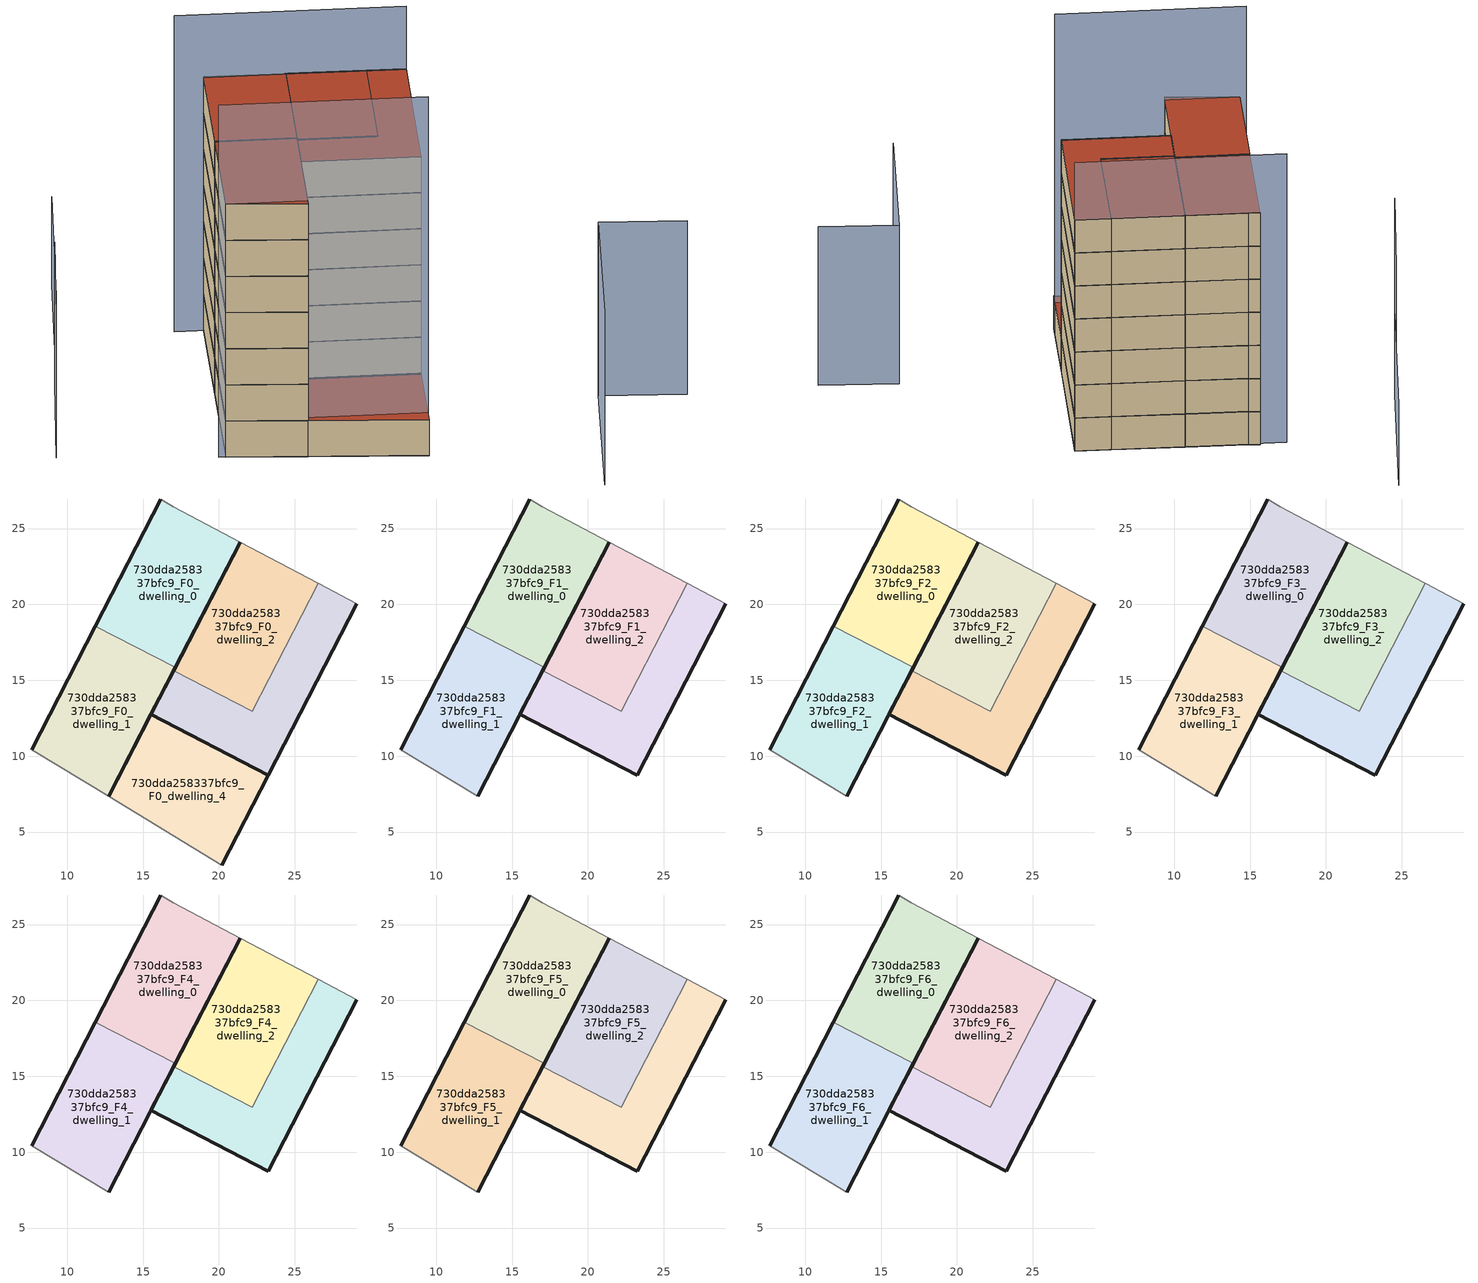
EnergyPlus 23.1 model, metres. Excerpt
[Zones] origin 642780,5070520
730dda258337bfc9_F0_dwelling_0
 floor ground (EU_floor_Construction): 17.12,15.85 21.4,24.11 16.97,26.45 16.17,26.95 11.85,18.57 z0
 wall outside (EU_wall_Construction): 21.4,24.11 17.12,15.85 / 11.85,18.57 16.17,26.95 z0:3
 wall adiabatic (EU_wall_Construction): 16.17,26.95 16.97,26.45 21.4,24.11 z0:3
 wall to 730dda258337bfc9_F0_dwelling_1 (EU_wall_Construction): 17.12,15.85 11.85,18.57 z0:3
730dda258337bfc9_F0_dwelling_1
 floor ground (EU_floor_Construction): 12.72,7.36 17.12,15.85 11.85,18.57 7.66,10.44 z0
 wall outside (EU_wall_Construction): 7.66,10.44 11.85,18.57 / 17.12,15.85 12.72,7.36 z0:3
 wall adiabatic (EU_wall_Construction): 12.72,7.36 7.66,10.44 z0:3
730dda258337bfc9_F0_dwelling_2
 floor ground (EU_floor_Construction): 22.18,12.95 26.54,21.38 21.4,24.11 17.01,15.63 z0
 wall outside (EU_wall_Construction): 17.01,15.63 21.4,24.11 z0:3
 wall adiabatic (EU_wall_Construction): 21.4,24.11 26.54,21.38 z0:3
 wall to 730dda258337bfc9_F0_dwelling_3 (EU_wall_Construction): 26.54,21.38 22.18,12.95 17.01,15.63 z0:3
730dda258337bfc9_F0_dwelling_3
 floor ground (EU_floor_Construction): 23.24,8.75 29.08,20.04 26.54,21.38 22.18,12.95 17.01,15.63 15.52,12.75 z0
 wall outside (EU_wall_Construction): 29.08,20.04 23.24,8.75 15.52,12.75 17.01,15.63 z0:3
 wall adiabatic (EU_wall_Construction): 26.54,21.38 29.08,20.04 z0:3
730dda258337bfc9_F0_dwelling_4
 floor ground (EU_floor_Construction): 20.17,2.83 23.24,8.75 15.52,12.75 12.72,7.36 z0
 wall outside (EU_wall_Construction): 12.72,7.36 15.52,12.75 23.24,8.75 20.17,2.83 z0:3
 wall adiabatic (EU_wall_Construction): 20.17,2.83 12.72,7.36 z0:3
 roof outside (EU_roof_Construction): 23.24,8.75 20.17,2.83 12.72,7.36 15.52,12.75 z3
730dda258337bfc9_F1_dwelling_0
 floor to 730dda258337bfc9_F0_dwelling_0 (EU_floor_Construction): 17.12,15.85 21.4,24.11 16.97,26.45 16.17,26.95 11.85,18.57 z3
 wall outside (EU_wall_Construction): 21.4,24.11 17.12,15.85 / 11.85,18.57 16.17,26.95 z3:6
 wall adiabatic (EU_wall_Construction): 16.17,26.95 16.97,26.45 21.4,24.11 z3:6
 wall to 730dda258337bfc9_F1_dwelling_1 (EU_wall_Construction): 17.12,15.85 11.85,18.57 z3:6
730dda258337bfc9_F1_dwelling_1
 floor to 730dda258337bfc9_F0_dwelling_1 (EU_floor_Construction): 12.72,7.36 17.12,15.85 11.85,18.57 7.66,10.44 z3
 wall outside (EU_wall_Construction): 7.66,10.44 11.85,18.57 / 17.12,15.85 12.72,7.36 z3:6
 wall adiabatic (EU_wall_Construction): 12.72,7.36 7.66,10.44 z3:6
730dda258337bfc9_F1_dwelling_2
 floor to 730dda258337bfc9_F0_dwelling_2 (EU_floor_Construction): 22.18,12.95 26.54,21.38 21.4,24.11 17.01,15.63 z3
 wall outside (EU_wall_Construction): 17.01,15.63 21.4,24.11 z3:6
 wall adiabatic (EU_wall_Construction): 21.4,24.11 26.54,21.38 z3:6
 wall to 730dda258337bfc9_F1_dwelling_3 (EU_wall_Construction): 26.54,21.38 22.18,12.95 17.01,15.63 z3:6
730dda258337bfc9_F1_dwelling_3
 floor to 730dda258337bfc9_F0_dwelling_3 (EU_floor_Construction): 23.24,8.75 29.08,20.04 26.54,21.38 22.18,12.95 17.01,15.63 15.52,12.75 z3
 wall outside (EU_wall_Construction): 29.08,20.04 23.24,8.75 15.52,12.75 17.01,15.63 z3:6
 wall adiabatic (EU_wall_Construction): 26.54,21.38 29.08,20.04 z3:6
730dda258337bfc9_F2_dwelling_0
 floor to 730dda258337bfc9_F1_dwelling_0 (EU_floor_Construction): 17.12,15.85 21.4,24.11 16.97,26.45 16.17,26.95 11.85,18.57 z6
 wall outside (EU_wall_Construction): 21.4,24.11 17.12,15.85 / 11.85,18.57 16.17,26.95 z6:9
 wall adiabatic (EU_wall_Construction): 16.17,26.95 16.97,26.45 21.4,24.11 z6:9
 wall to 730dda258337bfc9_F2_dwelling_1 (EU_wall_Construction): 17.12,15.85 11.85,18.57 z6:9
730dda258337bfc9_F2_dwelling_1
 floor to 730dda258337bfc9_F1_dwelling_1 (EU_floor_Construction): 12.72,7.36 17.12,15.85 11.85,18.57 7.66,10.44 z6
 wall outside (EU_wall_Construction): 7.66,10.44 11.85,18.57 / 17.12,15.85 12.72,7.36 z6:9
 wall adiabatic (EU_wall_Construction): 12.72,7.36 7.66,10.44 z6:9
730dda258337bfc9_F2_dwelling_2
 floor to 730dda258337bfc9_F1_dwelling_2 (EU_floor_Construction): 22.18,12.95 26.54,21.38 21.4,24.11 17.01,15.63 z6
 wall outside (EU_wall_Construction): 17.01,15.63 21.4,24.11 z6:9
 wall adiabatic (EU_wall_Construction): 21.4,24.11 26.54,21.38 z6:9
 wall to 730dda258337bfc9_F2_dwelling_3 (EU_wall_Construction): 26.54,21.38 22.18,12.95 17.01,15.63 z6:9
730dda258337bfc9_F2_dwelling_3
 floor to 730dda258337bfc9_F1_dwelling_3 (EU_floor_Construction): 23.24,8.75 29.08,20.04 26.54,21.38 22.18,12.95 17.01,15.63 15.52,12.75 z6
 wall outside (EU_wall_Construction): 29.08,20.04 23.24,8.75 15.52,12.75 17.01,15.63 z6:9
 wall adiabatic (EU_wall_Construction): 26.54,21.38 29.08,20.04 z6:9
730dda258337bfc9_F3_dwelling_0
 floor to 730dda258337bfc9_F2_dwelling_0 (EU_floor_Construction): 17.12,15.85 21.4,24.11 16.97,26.45 16.17,26.95 11.85,18.57 z9
 wall outside (EU_wall_Construction): 21.4,24.11 17.12,15.85 / 11.85,18.57 16.17,26.95 z9:12
 wall adiabatic (EU_wall_Construction): 16.17,26.95 16.97,26.45 21.4,24.11 z9:12
 wall to 730dda258337bfc9_F3_dwelling_1 (EU_wall_Construction): 17.12,15.85 11.85,18.57 z9:12
730dda258337bfc9_F3_dwelling_1
 floor to 730dda258337bfc9_F2_dwelling_1 (EU_floor_Construction): 12.72,7.36 17.12,15.85 11.85,18.57 7.66,10.44 z9
 wall outside (EU_wall_Construction): 7.66,10.44 11.85,18.57 / 17.12,15.85 12.72,7.36 z9:12
 wall adiabatic (EU_wall_Construction): 12.72,7.36 7.66,10.44 z9:12
730dda258337bfc9_F3_dwelling_2
 floor to 730dda258337bfc9_F2_dwelling_2 (EU_floor_Construction): 22.18,12.95 26.54,21.38 21.4,24.11 17.01,15.63 z9
 wall outside (EU_wall_Construction): 17.01,15.63 21.4,24.11 z9:12
 wall adiabatic (EU_wall_Construction): 21.4,24.11 26.54,21.38 z9:12
 wall to 730dda258337bfc9_F3_dwelling_3 (EU_wall_Construction): 26.54,21.38 22.18,12.95 17.01,15.63 z9:12
730dda258337bfc9_F3_dwelling_3
 floor to 730dda258337bfc9_F2_dwelling_3 (EU_floor_Construction): 23.24,8.75 29.08,20.04 26.54,21.38 22.18,12.95 17.01,15.63 15.52,12.75 z9
 wall outside (EU_wall_Construction): 29.08,20.04 23.24,8.75 15.52,12.75 17.01,15.63 z9:12
 wall adiabatic (EU_wall_Construction): 26.54,21.38 29.08,20.04 z9:12
730dda258337bfc9_F4_dwelling_0
 floor to 730dda258337bfc9_F3_dwelling_0 (EU_floor_Construction): 17.12,15.85 21.4,24.11 16.97,26.45 16.17,26.95 11.85,18.57 z12
 wall outside (EU_wall_Construction): 21.4,24.11 17.12,15.85 / 11.85,18.57 16.17,26.95 z12:15
 wall adiabatic (EU_wall_Construction): 16.17,26.95 16.97,26.45 21.4,24.11 z12:15
 wall to 730dda258337bfc9_F4_dwelling_1 (EU_wall_Construction): 17.12,15.85 11.85,18.57 z12:15
730dda258337bfc9_F4_dwelling_1
 floor to 730dda258337bfc9_F3_dwelling_1 (EU_floor_Construction): 12.72,7.36 17.12,15.85 11.85,18.57 7.66,10.44 z12
 wall outside (EU_wall_Construction): 7.66,10.44 11.85,18.57 / 17.12,15.85 12.72,7.36 z12:15
 wall adiabatic (EU_wall_Construction): 12.72,7.36 7.66,10.44 z12:15
730dda258337bfc9_F4_dwelling_2
 floor to 730dda258337bfc9_F3_dwelling_2 (EU_floor_Construction): 22.18,12.95 26.54,21.38 21.4,24.11 17.01,15.63 z12
 wall outside (EU_wall_Construction): 17.01,15.63 21.4,24.11 z12:15
 wall adiabatic (EU_wall_Construction): 21.4,24.11 26.54,21.38 z12:15
 wall to 730dda258337bfc9_F4_dwelling_3 (EU_wall_Construction): 26.54,21.38 22.18,12.95 17.01,15.63 z12:15
730dda258337bfc9_F4_dwelling_3
 floor to 730dda258337bfc9_F3_dwelling_3 (EU_floor_Construction): 23.24,8.75 29.08,20.04 26.54,21.38 22.18,12.95 17.01,15.63 15.52,12.75 z12
 wall outside (EU_wall_Construction): 29.08,20.04 23.24,8.75 15.52,12.75 17.01,15.63 z12:15
 wall adiabatic (EU_wall_Construction): 26.54,21.38 29.08,20.04 z12:15
730dda258337bfc9_F5_dwelling_0
 floor to 730dda258337bfc9_F4_dwelling_0 (EU_floor_Construction): 17.12,15.85 21.4,24.11 16.97,26.45 16.17,26.95 11.85,18.57 z15
 wall outside (EU_wall_Construction): 21.4,24.11 17.12,15.85 / 11.85,18.57 16.17,26.95 z15:18
 wall adiabatic (EU_wall_Construction): 16.17,26.95 16.97,26.45 21.4,24.11 z15:18
 wall to 730dda258337bfc9_F5_dwelling_1 (EU_wall_Construction): 17.12,15.85 11.85,18.57 z15:18
730dda258337bfc9_F5_dwelling_1
 floor to 730dda258337bfc9_F4_dwelling_1 (EU_floor_Construction): 12.72,7.36 17.12,15.85 11.85,18.57 7.66,10.44 z15
 wall outside (EU_wall_Construction): 7.66,10.44 11.85,18.57 / 17.12,15.85 12.72,7.36 z15:18
 wall adiabatic (EU_wall_Construction): 12.72,7.36 7.66,10.44 z15:18
730dda258337bfc9_F5_dwelling_2
 floor to 730dda258337bfc9_F4_dwelling_2 (EU_floor_Construction): 22.18,12.95 26.54,21.38 21.4,24.11 17.01,15.63 z15
 wall outside (EU_wall_Construction): 17.01,15.63 21.4,24.11 z15:18
 wall adiabatic (EU_wall_Construction): 21.4,24.11 26.54,21.38 z15:18
 wall to 730dda258337bfc9_F5_dwelling_3 (EU_wall_Construction): 26.54,21.38 22.18,12.95 17.01,15.63 z15:18
730dda258337bfc9_F5_dwelling_3
 floor to 730dda258337bfc9_F4_dwelling_3 (EU_floor_Construction): 23.24,8.75 29.08,20.04 26.54,21.38 22.18,12.95 17.01,15.63 15.52,12.75 z15
 wall outside (EU_wall_Construction): 29.08,20.04 23.24,8.75 15.52,12.75 17.01,15.63 z15:18
 wall adiabatic (EU_wall_Construction): 26.54,21.38 29.08,20.04 z15:18
730dda258337bfc9_F6_dwelling_0
 floor to 730dda258337bfc9_F5_dwelling_0 (EU_floor_Construction): 17.12,15.85 21.4,24.11 16.97,26.45 16.17,26.95 11.85,18.57 z18
 wall outside (EU_wall_Construction): 21.4,24.11 17.12,15.85 / 11.85,18.57 16.17,26.95 z18:21
 wall adiabatic (EU_wall_Construction): 16.17,26.95 16.97,26.45 21.4,24.11 z18:21
 wall to 730dda258337bfc9_F6_dwelling_1 (EU_wall_Construction): 17.12,15.85 11.85,18.57 z18:21
 roof outside (EU_roof_Construction): 21.4,24.11 17.12,15.85 11.85,18.57 16.17,26.95 16.97,26.45 z21
730dda258337bfc9_F6_dwelling_1
 floor to 730dda258337bfc9_F5_dwelling_1 (EU_floor_Construction): 12.72,7.36 17.12,15.85 11.85,18.57 7.66,10.44 z18
 wall outside (EU_wall_Construction): 7.66,10.44 11.85,18.57 / 17.12,15.85 12.72,7.36 z18:21
 wall adiabatic (EU_wall_Construction): 12.72,7.36 7.66,10.44 z18:21
 roof outside (EU_roof_Construction): 17.12,15.85 12.72,7.36 7.66,10.44 11.85,18.57 z21
730dda258337bfc9_F6_dwelling_2
 floor to 730dda258337bfc9_F5_dwelling_2 (EU_floor_Construction): 22.18,12.95 26.54,21.38 21.4,24.11 17.01,15.63 z18
 wall outside (EU_wall_Construction): 17.01,15.63 21.4,24.11 z18:21
 wall adiabatic (EU_wall_Construction): 21.4,24.11 26.54,21.38 z18:21
 wall to 730dda258337bfc9_F6_dwelling_3 (EU_wall_Construction): 26.54,21.38 22.18,12.95 17.01,15.63 z18:21
 roof outside (EU_roof_Construction): 26.54,21.38 22.18,12.95 17.01,15.63 21.4,24.11 z21
730dda258337bfc9_F6_dwelling_3
 floor to 730dda258337bfc9_F5_dwelling_3 (EU_floor_Construction): 23.24,8.75 29.08,20.04 26.54,21.38 22.18,12.95 17.01,15.63 15.52,12.75 z18
 wall outside (EU_wall_Construction): 29.08,20.04 23.24,8.75 15.52,12.75 17.01,15.63 z18:21
 wall adiabatic (EU_wall_Construction): 26.54,21.38 29.08,20.04 z18:21
 roof outside (EU_roof_Construction): 29.08,20.04 23.24,8.75 15.52,12.75 17.01,15.63 22.18,12.95 26.54,21.38 z21
shading: 28.57,-7.48 35.06,3.64 / 35.06,3.64 40.58,0.42 z0:14.4; 7.26,10.74 20.66,3.77 z0:29.2; 2.96,26.05 -2.64,16.95 z0:11.7; 10.37,38.16 3.01,25.9 z0:7.3; 29.08,20.04 14.22,27.74 z0:26.2
[Building]
EU S2 Campaign: North Axis=0; Terrain=City; Solar Distribution=FullExterior
[Site:Location]
Lyon-Bron: Latitude=45.75; Longitude=5; Time Zone=1; Elevation=198
[SizingPeriod:WeatherFileDays]
AnnualSizingPeriod: Begin Month=1; Begin Day of Month=1; End Month=12; End Day of Month=31; Day of Week for Start Day=Monday; Use Weather File Daylight Saving Period=No; Use Weather File Rain and Snow Indicators=No
[MATERIAL]
EU_InternalMass_Material: Roughness=MediumRough; Thickness=0.1; Conductivity=1; Density=1800; Specific Heat=900; Thermal Absorptance=0.9; Solar Absorptance=0.7; Visible Absorptance=0.7
[MATERIAL:NOMASS] Roughness=MediumRough; Thermal Absorptance=0.9; Solar Absorptance=0.7; Visible Absorptance=0.7
Name | Thermal Resistance
EU_wall_NoMass | 0.776494
EU_roof_NoMass | 0.486893
EU_floor_NoMass | 0.421597
[CONSTRUCTION]
EU_wall_Construction: EU_wall_NoMass
EU_roof_Construction: EU_roof_NoMass
EU_floor_Construction: EU_floor_NoMass
EU_InternalMass_Construction: EU_InternalMass_Material
[ZONE] Type=1; Multiplier=1; Ceiling Height=autocalculate; Floor Area=autocalculate; Part of Total Floor Area=Yes
Name | Volume
730dda258337bfc9_F0_dwelling_0 | 166.208
730dda258337bfc9_F1_dwelling_0; 730dda258337bfc9_F2_dwelling_0; 730dda258337bfc9_F3_dwelling_0; 730dda258337bfc9_F4_dwelling_0; 730dda258337bfc9_F5_dwelling_0; 730dda258337bfc9_F6_dwelling_0 | 166.209
730dda258337bfc9_F0_dwelling_1 | 166.19
730dda258337bfc9_F1_dwelling_1; 730dda258337bfc9_F2_dwelling_1; 730dda258337bfc9_F3_dwelling_1; 730dda258337bfc9_F4_dwelling_1; 730dda258337bfc9_F5_dwelling_1; 730dda258337bfc9_F6_dwelling_1 | 166.191
730dda258337bfc9_F0_dwelling_2 | 166.23
730dda258337bfc9_F1_dwelling_2; 730dda258337bfc9_F2_dwelling_2; 730dda258337bfc9_F3_dwelling_2; 730dda258337bfc9_F4_dwelling_2; 730dda258337bfc9_F5_dwelling_2; 730dda258337bfc9_F6_dwelling_2 | 166.231
730dda258337bfc9_F0_dwelling_3 | 166.222
730dda258337bfc9_F1_dwelling_3; 730dda258337bfc9_F2_dwelling_3; 730dda258337bfc9_F3_dwelling_3; 730dda258337bfc9_F4_dwelling_3; 730dda258337bfc9_F5_dwelling_3; 730dda258337bfc9_F6_dwelling_3 | 166.22
730dda258337bfc9_F0_dwelling_4 | 166.206
[INTERNALMASS] Construction=EU_InternalMass_Construction
Name | Zone or ZoneList | Surface Area
730dda258337bfc9_F0_dwelling_0_EU_InternalMass | 730dda258337bfc9_F0_dwelling_0 | 55.4016
730dda258337bfc9_F0_dwelling_1_EU_InternalMass | 730dda258337bfc9_F0_dwelling_1 | 55.3974
730dda258337bfc9_F0_dwelling_2_EU_InternalMass | 730dda258337bfc9_F0_dwelling_2 | 55.4111
730dda258337bfc9_F0_dwelling_3_EU_InternalMass | 730dda258337bfc9_F0_dwelling_3 | 55.4074
730dda258337bfc9_F0_dwelling_4_EU_InternalMass | 730dda258337bfc9_F0_dwelling_4 | 55.4021
730dda258337bfc9_F1_dwelling_0_EU_InternalMass | 730dda258337bfc9_F1_dwelling_0 | 69.2564
730dda258337bfc9_F1_dwelling_1_EU_InternalMass | 730dda258337bfc9_F1_dwelling_1 | 69.2489
730dda258337bfc9_F1_dwelling_2_EU_InternalMass | 730dda258337bfc9_F1_dwelling_2 | 69.2584
730dda258337bfc9_F1_dwelling_3_EU_InternalMass | 730dda258337bfc9_F1_dwelling_3 | 69.2529
730dda258337bfc9_F2_dwelling_0_EU_InternalMass | 730dda258337bfc9_F2_dwelling_0 | 69.2564
730dda258337bfc9_F2_dwelling_1_EU_InternalMass | 730dda258337bfc9_F2_dwelling_1 | 69.2489
730dda258337bfc9_F2_dwelling_2_EU_InternalMass | 730dda258337bfc9_F2_dwelling_2 | 69.2584
730dda258337bfc9_F2_dwelling_3_EU_InternalMass | 730dda258337bfc9_F2_dwelling_3 | 69.2529
730dda258337bfc9_F3_dwelling_0_EU_InternalMass | 730dda258337bfc9_F3_dwelling_0 | 69.2564
730dda258337bfc9_F3_dwelling_1_EU_InternalMass | 730dda258337bfc9_F3_dwelling_1 | 69.2489
730dda258337bfc9_F3_dwelling_2_EU_InternalMass | 730dda258337bfc9_F3_dwelling_2 | 69.2584
730dda258337bfc9_F3_dwelling_3_EU_InternalMass | 730dda258337bfc9_F3_dwelling_3 | 69.2529
730dda258337bfc9_F4_dwelling_0_EU_InternalMass | 730dda258337bfc9_F4_dwelling_0 | 69.2564
730dda258337bfc9_F4_dwelling_1_EU_InternalMass | 730dda258337bfc9_F4_dwelling_1 | 69.2489
730dda258337bfc9_F4_dwelling_2_EU_InternalMass | 730dda258337bfc9_F4_dwelling_2 | 69.2584
730dda258337bfc9_F4_dwelling_3_EU_InternalMass | 730dda258337bfc9_F4_dwelling_3 | 69.2529
730dda258337bfc9_F5_dwelling_0_EU_InternalMass | 730dda258337bfc9_F5_dwelling_0 | 69.2564
730dda258337bfc9_F5_dwelling_1_EU_InternalMass | 730dda258337bfc9_F5_dwelling_1 | 69.2489
730dda258337bfc9_F5_dwelling_2_EU_InternalMass | 730dda258337bfc9_F5_dwelling_2 | 69.2584
730dda258337bfc9_F5_dwelling_3_EU_InternalMass | 730dda258337bfc9_F5_dwelling_3 | 69.2529
730dda258337bfc9_F6_dwelling_0_EU_InternalMass | 730dda258337bfc9_F6_dwelling_0 | 69.2564
730dda258337bfc9_F6_dwelling_1_EU_InternalMass | 730dda258337bfc9_F6_dwelling_1 | 69.2489
730dda258337bfc9_F6_dwelling_2_EU_InternalMass | 730dda258337bfc9_F6_dwelling_2 | 69.2584
730dda258337bfc9_F6_dwelling_3_EU_InternalMass | 730dda258337bfc9_F6_dwelling_3 | 69.2529
[OTHEREQUIPMENT] Fuel Type=Electricity; Design Level Calculation Method=Watts/Area; Power per Zone Floor Area=1; Fraction Latent=0; Fraction Radiant=0; Fraction Lost=0; Carbon Dioxide Generation Rate=0; EndUse Subcategory=EU_Step8_InternalGains
Name | Zone or ZoneList or Space or SpaceList | Schedule
EU_Step8_InternalGain_730dda258337bfc9_F0_dwelling_0_f000 | 730dda258337bfc9_F0_dwelling_0 | EU_Step8_GainSchedule_730dda258337bfc9_F0_dwelling_0_f000
EU_Step8_InternalGain_730dda258337bfc9_F0_dwelling_1_f000 | 730dda258337bfc9_F0_dwelling_1 | EU_Step8_GainSchedule_730dda258337bfc9_F0_dwelling_1_f000
EU_Step8_InternalGain_730dda258337bfc9_F0_dwelling_2_f000 | 730dda258337bfc9_F0_dwelling_2 | EU_Step8_GainSchedule_730dda258337bfc9_F0_dwelling_2_f000
EU_Step8_InternalGain_730dda258337bfc9_F0_dwelling_3_f000 | 730dda258337bfc9_F0_dwelling_3 | EU_Step8_GainSchedule_730dda258337bfc9_F0_dwelling_3_f000
EU_Step8_InternalGain_730dda258337bfc9_F0_dwelling_4_f000 | 730dda258337bfc9_F0_dwelling_4 | EU_Step8_GainSchedule_730dda258337bfc9_F0_dwelling_4_f000
EU_Step8_InternalGain_730dda258337bfc9_F1_dwelling_0_f000 | 730dda258337bfc9_F1_dwelling_0 | EU_Step8_GainSchedule_730dda258337bfc9_F1_dwelling_0_f000
EU_Step8_InternalGain_730dda258337bfc9_F1_dwelling_1_f000 | 730dda258337bfc9_F1_dwelling_1 | EU_Step8_GainSchedule_730dda258337bfc9_F1_dwelling_1_f000
EU_Step8_InternalGain_730dda258337bfc9_F1_dwelling_2_f000 | 730dda258337bfc9_F1_dwelling_2 | EU_Step8_GainSchedule_730dda258337bfc9_F1_dwelling_2_f000
EU_Step8_InternalGain_730dda258337bfc9_F1_dwelling_3_f000 | 730dda258337bfc9_F1_dwelling_3 | EU_Step8_GainSchedule_730dda258337bfc9_F1_dwelling_3_f000
EU_Step8_InternalGain_730dda258337bfc9_F2_dwelling_0_f000 | 730dda258337bfc9_F2_dwelling_0 | EU_Step8_GainSchedule_730dda258337bfc9_F2_dwelling_0_f000
EU_Step8_InternalGain_730dda258337bfc9_F2_dwelling_1_f000 | 730dda258337bfc9_F2_dwelling_1 | EU_Step8_GainSchedule_730dda258337bfc9_F2_dwelling_1_f000
EU_Step8_InternalGain_730dda258337bfc9_F2_dwelling_2_f000 | 730dda258337bfc9_F2_dwelling_2 | EU_Step8_GainSchedule_730dda258337bfc9_F2_dwelling_2_f000
EU_Step8_InternalGain_730dda258337bfc9_F2_dwelling_3_f000 | 730dda258337bfc9_F2_dwelling_3 | EU_Step8_GainSchedule_730dda258337bfc9_F2_dwelling_3_f000
EU_Step8_InternalGain_730dda258337bfc9_F3_dwelling_0_f000 | 730dda258337bfc9_F3_dwelling_0 | EU_Step8_GainSchedule_730dda258337bfc9_F3_dwelling_0_f000
EU_Step8_InternalGain_730dda258337bfc9_F3_dwelling_1_f000 | 730dda258337bfc9_F3_dwelling_1 | EU_Step8_GainSchedule_730dda258337bfc9_F3_dwelling_1_f000
EU_Step8_InternalGain_730dda258337bfc9_F3_dwelling_2_f000 | 730dda258337bfc9_F3_dwelling_2 | EU_Step8_GainSchedule_730dda258337bfc9_F3_dwelling_2_f000
EU_Step8_InternalGain_730dda258337bfc9_F3_dwelling_3_f000 | 730dda258337bfc9_F3_dwelling_3 | EU_Step8_GainSchedule_730dda258337bfc9_F3_dwelling_3_f000
EU_Step8_InternalGain_730dda258337bfc9_F4_dwelling_0_f000 | 730dda258337bfc9_F4_dwelling_0 | EU_Step8_GainSchedule_730dda258337bfc9_F4_dwelling_0_f000
EU_Step8_InternalGain_730dda258337bfc9_F4_dwelling_1_f000 | 730dda258337bfc9_F4_dwelling_1 | EU_Step8_GainSchedule_730dda258337bfc9_F4_dwelling_1_f000
EU_Step8_InternalGain_730dda258337bfc9_F4_dwelling_2_f000 | 730dda258337bfc9_F4_dwelling_2 | EU_Step8_GainSchedule_730dda258337bfc9_F4_dwelling_2_f000
EU_Step8_InternalGain_730dda258337bfc9_F4_dwelling_3_f000 | 730dda258337bfc9_F4_dwelling_3 | EU_Step8_GainSchedule_730dda258337bfc9_F4_dwelling_3_f000
EU_Step8_InternalGain_730dda258337bfc9_F5_dwelling_0_f000 | 730dda258337bfc9_F5_dwelling_0 | EU_Step8_GainSchedule_730dda258337bfc9_F5_dwelling_0_f000
EU_Step8_InternalGain_730dda258337bfc9_F5_dwelling_1_f000 | 730dda258337bfc9_F5_dwelling_1 | EU_Step8_GainSchedule_730dda258337bfc9_F5_dwelling_1_f000
EU_Step8_InternalGain_730dda258337bfc9_F5_dwelling_2_f000 | 730dda258337bfc9_F5_dwelling_2 | EU_Step8_GainSchedule_730dda258337bfc9_F5_dwelling_2_f000
EU_Step8_InternalGain_730dda258337bfc9_F5_dwelling_3_f000 | 730dda258337bfc9_F5_dwelling_3 | EU_Step8_GainSchedule_730dda258337bfc9_F5_dwelling_3_f000
EU_Step8_InternalGain_730dda258337bfc9_F6_dwelling_0_f000 | 730dda258337bfc9_F6_dwelling_0 | EU_Step8_GainSchedule_730dda258337bfc9_F6_dwelling_0_f000
EU_Step8_InternalGain_730dda258337bfc9_F6_dwelling_1_f000 | 730dda258337bfc9_F6_dwelling_1 | EU_Step8_GainSchedule_730dda258337bfc9_F6_dwelling_1_f000
EU_Step8_InternalGain_730dda258337bfc9_F6_dwelling_2_f000 | 730dda258337bfc9_F6_dwelling_2 | EU_Step8_GainSchedule_730dda258337bfc9_F6_dwelling_2_f000
EU_Step8_InternalGain_730dda258337bfc9_F6_dwelling_3_f000 | 730dda258337bfc9_F6_dwelling_3 | EU_Step8_GainSchedule_730dda258337bfc9_F6_dwelling_3_f000
[ZONEVENTILATION:DESIGNFLOWRATE] Schedule=EU_AlwaysOn; Design Flow Rate Calculation Method=AirChanges/Hour; Air Changes per Hour=0.693814; Ventilation Type=Natural; Fan Pressure Rise=0; Fan Total Efficiency=1; Constant Term Coefficient=1; Temperature Term Coefficient=0; Velocity Term Coefficient=0; Velocity Squared Term Coefficient=0; Minimum Indoor Temperature=-100; Maximum Indoor Temperature=100; Delta Temperature=-100; Minimum Outdoor Temperature=-100; Maximum Outdoor Temperature=100; Maximum Wind Speed=40
Name | Zone or ZoneList or Space or SpaceList
EU_ConstantAir_730dda258337bfc9_F0_dwelling_0 | 730dda258337bfc9_F0_dwelling_0
EU_ConstantAir_730dda258337bfc9_F0_dwelling_1 | 730dda258337bfc9_F0_dwelling_1
EU_ConstantAir_730dda258337bfc9_F0_dwelling_2 | 730dda258337bfc9_F0_dwelling_2
EU_ConstantAir_730dda258337bfc9_F0_dwelling_3 | 730dda258337bfc9_F0_dwelling_3
EU_ConstantAir_730dda258337bfc9_F0_dwelling_4 | 730dda258337bfc9_F0_dwelling_4
EU_ConstantAir_730dda258337bfc9_F1_dwelling_0 | 730dda258337bfc9_F1_dwelling_0
EU_ConstantAir_730dda258337bfc9_F1_dwelling_1 | 730dda258337bfc9_F1_dwelling_1
EU_ConstantAir_730dda258337bfc9_F1_dwelling_2 | 730dda258337bfc9_F1_dwelling_2
EU_ConstantAir_730dda258337bfc9_F1_dwelling_3 | 730dda258337bfc9_F1_dwelling_3
EU_ConstantAir_730dda258337bfc9_F2_dwelling_0 | 730dda258337bfc9_F2_dwelling_0
EU_ConstantAir_730dda258337bfc9_F2_dwelling_1 | 730dda258337bfc9_F2_dwelling_1
EU_ConstantAir_730dda258337bfc9_F2_dwelling_2 | 730dda258337bfc9_F2_dwelling_2
EU_ConstantAir_730dda258337bfc9_F2_dwelling_3 | 730dda258337bfc9_F2_dwelling_3
EU_ConstantAir_730dda258337bfc9_F3_dwelling_0 | 730dda258337bfc9_F3_dwelling_0
EU_ConstantAir_730dda258337bfc9_F3_dwelling_1 | 730dda258337bfc9_F3_dwelling_1
EU_ConstantAir_730dda258337bfc9_F3_dwelling_2 | 730dda258337bfc9_F3_dwelling_2
EU_ConstantAir_730dda258337bfc9_F3_dwelling_3 | 730dda258337bfc9_F3_dwelling_3
EU_ConstantAir_730dda258337bfc9_F4_dwelling_0 | 730dda258337bfc9_F4_dwelling_0
EU_ConstantAir_730dda258337bfc9_F4_dwelling_1 | 730dda258337bfc9_F4_dwelling_1
EU_ConstantAir_730dda258337bfc9_F4_dwelling_2 | 730dda258337bfc9_F4_dwelling_2
EU_ConstantAir_730dda258337bfc9_F4_dwelling_3 | 730dda258337bfc9_F4_dwelling_3
EU_ConstantAir_730dda258337bfc9_F5_dwelling_0 | 730dda258337bfc9_F5_dwelling_0
EU_ConstantAir_730dda258337bfc9_F5_dwelling_1 | 730dda258337bfc9_F5_dwelling_1
EU_ConstantAir_730dda258337bfc9_F5_dwelling_2 | 730dda258337bfc9_F5_dwelling_2
EU_ConstantAir_730dda258337bfc9_F5_dwelling_3 | 730dda258337bfc9_F5_dwelling_3
EU_ConstantAir_730dda258337bfc9_F6_dwelling_0 | 730dda258337bfc9_F6_dwelling_0
EU_ConstantAir_730dda258337bfc9_F6_dwelling_1 | 730dda258337bfc9_F6_dwelling_1
EU_ConstantAir_730dda258337bfc9_F6_dwelling_2 | 730dda258337bfc9_F6_dwelling_2
EU_ConstantAir_730dda258337bfc9_F6_dwelling_3 | 730dda258337bfc9_F6_dwelling_3
[HVACTEMPLATE:THERMOSTAT] Constant Heating Setpoint=20; Constant Cooling Setpoint=50
EU_HeatOnly_730dda258337bfc9_F0_dwelling_0; EU_HeatOnly_730dda258337bfc9_F0_dwelling_1; EU_HeatOnly_730dda258337bfc9_F0_dwelling_2; EU_HeatOnly_730dda258337bfc9_F0_dwelling_3; EU_HeatOnly_730dda258337bfc9_F0_dwelling_4; EU_HeatOnly_730dda258337bfc9_F1_dwelling_0; EU_HeatOnly_730dda258337bfc9_F1_dwelling_1; EU_HeatOnly_730dda258337bfc9_F1_dwelling_2; EU_HeatOnly_730dda258337bfc9_F1_dwelling_3; EU_HeatOnly_730dda258337bfc9_F2_dwelling_0; EU_HeatOnly_730dda258337bfc9_F2_dwelling_1; EU_HeatOnly_730dda258337bfc9_F2_dwelling_2; EU_HeatOnly_730dda258337bfc9_F2_dwelling_3; EU_HeatOnly_730dda258337bfc9_F3_dwelling_0; EU_HeatOnly_730dda258337bfc9_F3_dwelling_1; EU_HeatOnly_730dda258337bfc9_F3_dwelling_2; EU_HeatOnly_730dda258337bfc9_F3_dwelling_3; EU_HeatOnly_730dda258337bfc9_F4_dwelling_0; EU_HeatOnly_730dda258337bfc9_F4_dwelling_1; EU_HeatOnly_730dda258337bfc9_F4_dwelling_2; EU_HeatOnly_730dda258337bfc9_F4_dwelling_3; EU_HeatOnly_730dda258337bfc9_F5_dwelling_0; EU_HeatOnly_730dda258337bfc9_F5_dwelling_1; EU_HeatOnly_730dda258337bfc9_F5_dwelling_2; EU_HeatOnly_730dda258337bfc9_F5_dwelling_3; EU_HeatOnly_730dda258337bfc9_F6_dwelling_0; EU_HeatOnly_730dda258337bfc9_F6_dwelling_1; EU_HeatOnly_730dda258337bfc9_F6_dwelling_2; EU_HeatOnly_730dda258337bfc9_F6_dwelling_3
[HVACTEMPLATE:ZONE:IDEALLOADSAIRSYSTEM] System Availability Schedule=EU_AlwaysOn; Maximum Heating Supply Air Temperature=50; Minimum Cooling Supply Air Temperature=13; Maximum Heating Supply Air Humidity Ratio=0.0156; Minimum Cooling Supply Air Humidity Ratio=0.0077; Heating Limit=NoLimit; Cooling Limit=NoLimit; Heating Availability Schedule=EU_AlwaysOn; Cooling Availability Schedule=EU_CoolingOff; Dehumidification Control Type=ConstantSensibleHeatRatio; Cooling Sensible Heat Ratio=0.7; Dehumidification Setpoint=60; Humidification Control Type=None; Humidification Setpoint=30; Outdoor Air Method=None; Outdoor Air Flow Rate per Person=0.00944; Outdoor Air Flow Rate per Zone Floor Area=0; Outdoor Air Flow Rate per Zone=0; Demand Controlled Ventilation Type=None; Outdoor Air Economizer Type=NoEconomizer; Heat Recovery Type=None; Sensible Heat Recovery Effectiveness=0.7; Latent Heat Recovery Effectiveness=0.65
Name | Template Thermostat
730dda258337bfc9_F0_dwelling_0 | EU_HeatOnly_730dda258337bfc9_F0_dwelling_0
730dda258337bfc9_F0_dwelling_1 | EU_HeatOnly_730dda258337bfc9_F0_dwelling_1
730dda258337bfc9_F0_dwelling_2 | EU_HeatOnly_730dda258337bfc9_F0_dwelling_2
730dda258337bfc9_F0_dwelling_3 | EU_HeatOnly_730dda258337bfc9_F0_dwelling_3
730dda258337bfc9_F0_dwelling_4 | EU_HeatOnly_730dda258337bfc9_F0_dwelling_4
730dda258337bfc9_F1_dwelling_0 | EU_HeatOnly_730dda258337bfc9_F1_dwelling_0
730dda258337bfc9_F1_dwelling_1 | EU_HeatOnly_730dda258337bfc9_F1_dwelling_1
730dda258337bfc9_F1_dwelling_2 | EU_HeatOnly_730dda258337bfc9_F1_dwelling_2
730dda258337bfc9_F1_dwelling_3 | EU_HeatOnly_730dda258337bfc9_F1_dwelling_3
730dda258337bfc9_F2_dwelling_0 | EU_HeatOnly_730dda258337bfc9_F2_dwelling_0
730dda258337bfc9_F2_dwelling_1 | EU_HeatOnly_730dda258337bfc9_F2_dwelling_1
730dda258337bfc9_F2_dwelling_2 | EU_HeatOnly_730dda258337bfc9_F2_dwelling_2
730dda258337bfc9_F2_dwelling_3 | EU_HeatOnly_730dda258337bfc9_F2_dwelling_3
730dda258337bfc9_F3_dwelling_0 | EU_HeatOnly_730dda258337bfc9_F3_dwelling_0
730dda258337bfc9_F3_dwelling_1 | EU_HeatOnly_730dda258337bfc9_F3_dwelling_1
730dda258337bfc9_F3_dwelling_2 | EU_HeatOnly_730dda258337bfc9_F3_dwelling_2
730dda258337bfc9_F3_dwelling_3 | EU_HeatOnly_730dda258337bfc9_F3_dwelling_3
730dda258337bfc9_F4_dwelling_0 | EU_HeatOnly_730dda258337bfc9_F4_dwelling_0
730dda258337bfc9_F4_dwelling_1 | EU_HeatOnly_730dda258337bfc9_F4_dwelling_1
730dda258337bfc9_F4_dwelling_2 | EU_HeatOnly_730dda258337bfc9_F4_dwelling_2
730dda258337bfc9_F4_dwelling_3 | EU_HeatOnly_730dda258337bfc9_F4_dwelling_3
730dda258337bfc9_F5_dwelling_0 | EU_HeatOnly_730dda258337bfc9_F5_dwelling_0
730dda258337bfc9_F5_dwelling_1 | EU_HeatOnly_730dda258337bfc9_F5_dwelling_1
730dda258337bfc9_F5_dwelling_2 | EU_HeatOnly_730dda258337bfc9_F5_dwelling_2
730dda258337bfc9_F5_dwelling_3 | EU_HeatOnly_730dda258337bfc9_F5_dwelling_3
730dda258337bfc9_F6_dwelling_0 | EU_HeatOnly_730dda258337bfc9_F6_dwelling_0
730dda258337bfc9_F6_dwelling_1 | EU_HeatOnly_730dda258337bfc9_F6_dwelling_1
730dda258337bfc9_F6_dwelling_2 | EU_HeatOnly_730dda258337bfc9_F6_dwelling_2
730dda258337bfc9_F6_dwelling_3 | EU_HeatOnly_730dda258337bfc9_F6_dwelling_3
[SIZING:ZONE] Zone Cooling Design Supply Air Temperature Input Method=SupplyAirTemperature; Zone Cooling Design Supply Air Temperature=13; Zone Heating Design Supply Air Temperature Input Method=SupplyAirTemperature; Zone Heating Design Supply Air Temperature=50; Zone Cooling Design Supply Air Humidity Ratio=0.008; Zone Heating Design Supply Air Humidity Ratio=0.008; Cooling Design Air Flow Method=DesignDay; Cooling Design Air Flow Rate=0; Cooling Minimum Air Flow per Zone Floor Area=0.000762; Cooling Minimum Air Flow=0; Cooling Minimum Air Flow Fraction=0.2; Heating Design Air Flow Method=DesignDay; Heating Design Air Flow Rate=0; Heating Maximum Air Flow per Zone Floor Area=0.002032; Heating Maximum Air Flow=0.141576; Heating Maximum Air Flow Fraction=0.3; Account for Dedicated Outdoor Air System=No; Dedicated Outdoor Air System Control Strategy=NeutralSupplyAir; Dedicated Outdoor Air Low Setpoint Temperature for Design=autosize; Dedicated Outdoor Air High Setpoint Temperature for Design=autosize; Zone Load Sizing Method=Sensible Load Only No Latent Load; Zone Latent Cooling Design Supply Air Humidity Ratio Input Method=HumidityRatioDifference; Zone Cooling Design Supply Air Humidity Ratio Difference=0.005; Zone Latent Heating Design Supply Air Humidity Ratio Input Method=HumidityRatioDifference; Zone Humidification Design Supply Air Humidity Ratio Difference=0.005
730dda258337bfc9_F0_dwelling_0; 730dda258337bfc9_F0_dwelling_1; 730dda258337bfc9_F0_dwelling_2; 730dda258337bfc9_F0_dwelling_3; 730dda258337bfc9_F0_dwelling_4; 730dda258337bfc9_F1_dwelling_0; 730dda258337bfc9_F1_dwelling_1; 730dda258337bfc9_F1_dwelling_2; 730dda258337bfc9_F1_dwelling_3; 730dda258337bfc9_F2_dwelling_0; 730dda258337bfc9_F2_dwelling_1; 730dda258337bfc9_F2_dwelling_2; 730dda258337bfc9_F2_dwelling_3; 730dda258337bfc9_F3_dwelling_0; 730dda258337bfc9_F3_dwelling_1; 730dda258337bfc9_F3_dwelling_2; 730dda258337bfc9_F3_dwelling_3; 730dda258337bfc9_F4_dwelling_0; 730dda258337bfc9_F4_dwelling_1; 730dda258337bfc9_F4_dwelling_2; 730dda258337bfc9_F4_dwelling_3; 730dda258337bfc9_F5_dwelling_0; 730dda258337bfc9_F5_dwelling_1; 730dda258337bfc9_F5_dwelling_2; 730dda258337bfc9_F5_dwelling_3; 730dda258337bfc9_F6_dwelling_0; 730dda258337bfc9_F6_dwelling_1; 730dda258337bfc9_F6_dwelling_2; 730dda258337bfc9_F6_dwelling_3
[SCHEDULE:CONSTANT]
Name | Hourly Value
EU_AlwaysOn | 1
EU_CoolingOff | 0
[SCHEDULE:FILE] Column Number=1; Rows to Skip at Top=0; Number of Hours of Data=8760; Column Separator=Comma; Interpolate to Timestep=No; Minutes per Item=60; Adjust Schedule for Daylight Savings=Yes
Name | File
EU_Step8_GainSchedule_730dda258337bfc9_F0_dwelling_0_f000 | ../../schedules/730dda258337bfc9/730dda258337bfc9_F0_dwelling_0_f000_gain.csv
EU_Step8_GainSchedule_730dda258337bfc9_F0_dwelling_1_f000 | ../../schedules/730dda258337bfc9/730dda258337bfc9_F0_dwelling_1_f000_gain.csv
EU_Step8_GainSchedule_730dda258337bfc9_F0_dwelling_2_f000 | ../../schedules/730dda258337bfc9/730dda258337bfc9_F0_dwelling_2_f000_gain.csv
EU_Step8_GainSchedule_730dda258337bfc9_F0_dwelling_3_f000 | ../../schedules/730dda258337bfc9/730dda258337bfc9_F0_dwelling_3_f000_gain.csv
EU_Step8_GainSchedule_730dda258337bfc9_F0_dwelling_4_f000 | ../../schedules/730dda258337bfc9/730dda258337bfc9_F0_dwelling_4_f000_gain.csv
EU_Step8_GainSchedule_730dda258337bfc9_F1_dwelling_0_f000 | ../../schedules/730dda258337bfc9/730dda258337bfc9_F1_dwelling_0_f000_gain.csv
EU_Step8_GainSchedule_730dda258337bfc9_F1_dwelling_1_f000 | ../../schedules/730dda258337bfc9/730dda258337bfc9_F1_dwelling_1_f000_gain.csv
EU_Step8_GainSchedule_730dda258337bfc9_F1_dwelling_2_f000 | ../../schedules/730dda258337bfc9/730dda258337bfc9_F1_dwelling_2_f000_gain.csv
EU_Step8_GainSchedule_730dda258337bfc9_F1_dwelling_3_f000 | ../../schedules/730dda258337bfc9/730dda258337bfc9_F1_dwelling_3_f000_gain.csv
EU_Step8_GainSchedule_730dda258337bfc9_F2_dwelling_0_f000 | ../../schedules/730dda258337bfc9/730dda258337bfc9_F2_dwelling_0_f000_gain.csv
EU_Step8_GainSchedule_730dda258337bfc9_F2_dwelling_1_f000 | ../../schedules/730dda258337bfc9/730dda258337bfc9_F2_dwelling_1_f000_gain.csv
EU_Step8_GainSchedule_730dda258337bfc9_F2_dwelling_2_f000 | ../../schedules/730dda258337bfc9/730dda258337bfc9_F2_dwelling_2_f000_gain.csv
EU_Step8_GainSchedule_730dda258337bfc9_F2_dwelling_3_f000 | ../../schedules/730dda258337bfc9/730dda258337bfc9_F2_dwelling_3_f000_gain.csv
EU_Step8_GainSchedule_730dda258337bfc9_F3_dwelling_0_f000 | ../../schedules/730dda258337bfc9/730dda258337bfc9_F3_dwelling_0_f000_gain.csv
EU_Step8_GainSchedule_730dda258337bfc9_F3_dwelling_1_f000 | ../../schedules/730dda258337bfc9/730dda258337bfc9_F3_dwelling_1_f000_gain.csv
EU_Step8_GainSchedule_730dda258337bfc9_F3_dwelling_2_f000 | ../../schedules/730dda258337bfc9/730dda258337bfc9_F3_dwelling_2_f000_gain.csv
EU_Step8_GainSchedule_730dda258337bfc9_F3_dwelling_3_f000 | ../../schedules/730dda258337bfc9/730dda258337bfc9_F3_dwelling_3_f000_gain.csv
EU_Step8_GainSchedule_730dda258337bfc9_F4_dwelling_0_f000 | ../../schedules/730dda258337bfc9/730dda258337bfc9_F4_dwelling_0_f000_gain.csv
EU_Step8_GainSchedule_730dda258337bfc9_F4_dwelling_1_f000 | ../../schedules/730dda258337bfc9/730dda258337bfc9_F4_dwelling_1_f000_gain.csv
EU_Step8_GainSchedule_730dda258337bfc9_F4_dwelling_2_f000 | ../../schedules/730dda258337bfc9/730dda258337bfc9_F4_dwelling_2_f000_gain.csv
EU_Step8_GainSchedule_730dda258337bfc9_F4_dwelling_3_f000 | ../../schedules/730dda258337bfc9/730dda258337bfc9_F4_dwelling_3_f000_gain.csv
EU_Step8_GainSchedule_730dda258337bfc9_F5_dwelling_0_f000 | ../../schedules/730dda258337bfc9/730dda258337bfc9_F5_dwelling_0_f000_gain.csv
EU_Step8_GainSchedule_730dda258337bfc9_F5_dwelling_1_f000 | ../../schedules/730dda258337bfc9/730dda258337bfc9_F5_dwelling_1_f000_gain.csv
EU_Step8_GainSchedule_730dda258337bfc9_F5_dwelling_2_f000 | ../../schedules/730dda258337bfc9/730dda258337bfc9_F5_dwelling_2_f000_gain.csv
EU_Step8_GainSchedule_730dda258337bfc9_F5_dwelling_3_f000 | ../../schedules/730dda258337bfc9/730dda258337bfc9_F5_dwelling_3_f000_gain.csv
EU_Step8_GainSchedule_730dda258337bfc9_F6_dwelling_0_f000 | ../../schedules/730dda258337bfc9/730dda258337bfc9_F6_dwelling_0_f000_gain.csv
EU_Step8_GainSchedule_730dda258337bfc9_F6_dwelling_1_f000 | ../../schedules/730dda258337bfc9/730dda258337bfc9_F6_dwelling_1_f000_gain.csv
EU_Step8_GainSchedule_730dda258337bfc9_F6_dwelling_2_f000 | ../../schedules/730dda258337bfc9/730dda258337bfc9_F6_dwelling_2_f000_gain.csv
EU_Step8_GainSchedule_730dda258337bfc9_F6_dwelling_3_f000 | ../../schedules/730dda258337bfc9/730dda258337bfc9_F6_dwelling_3_f000_gain.csv
